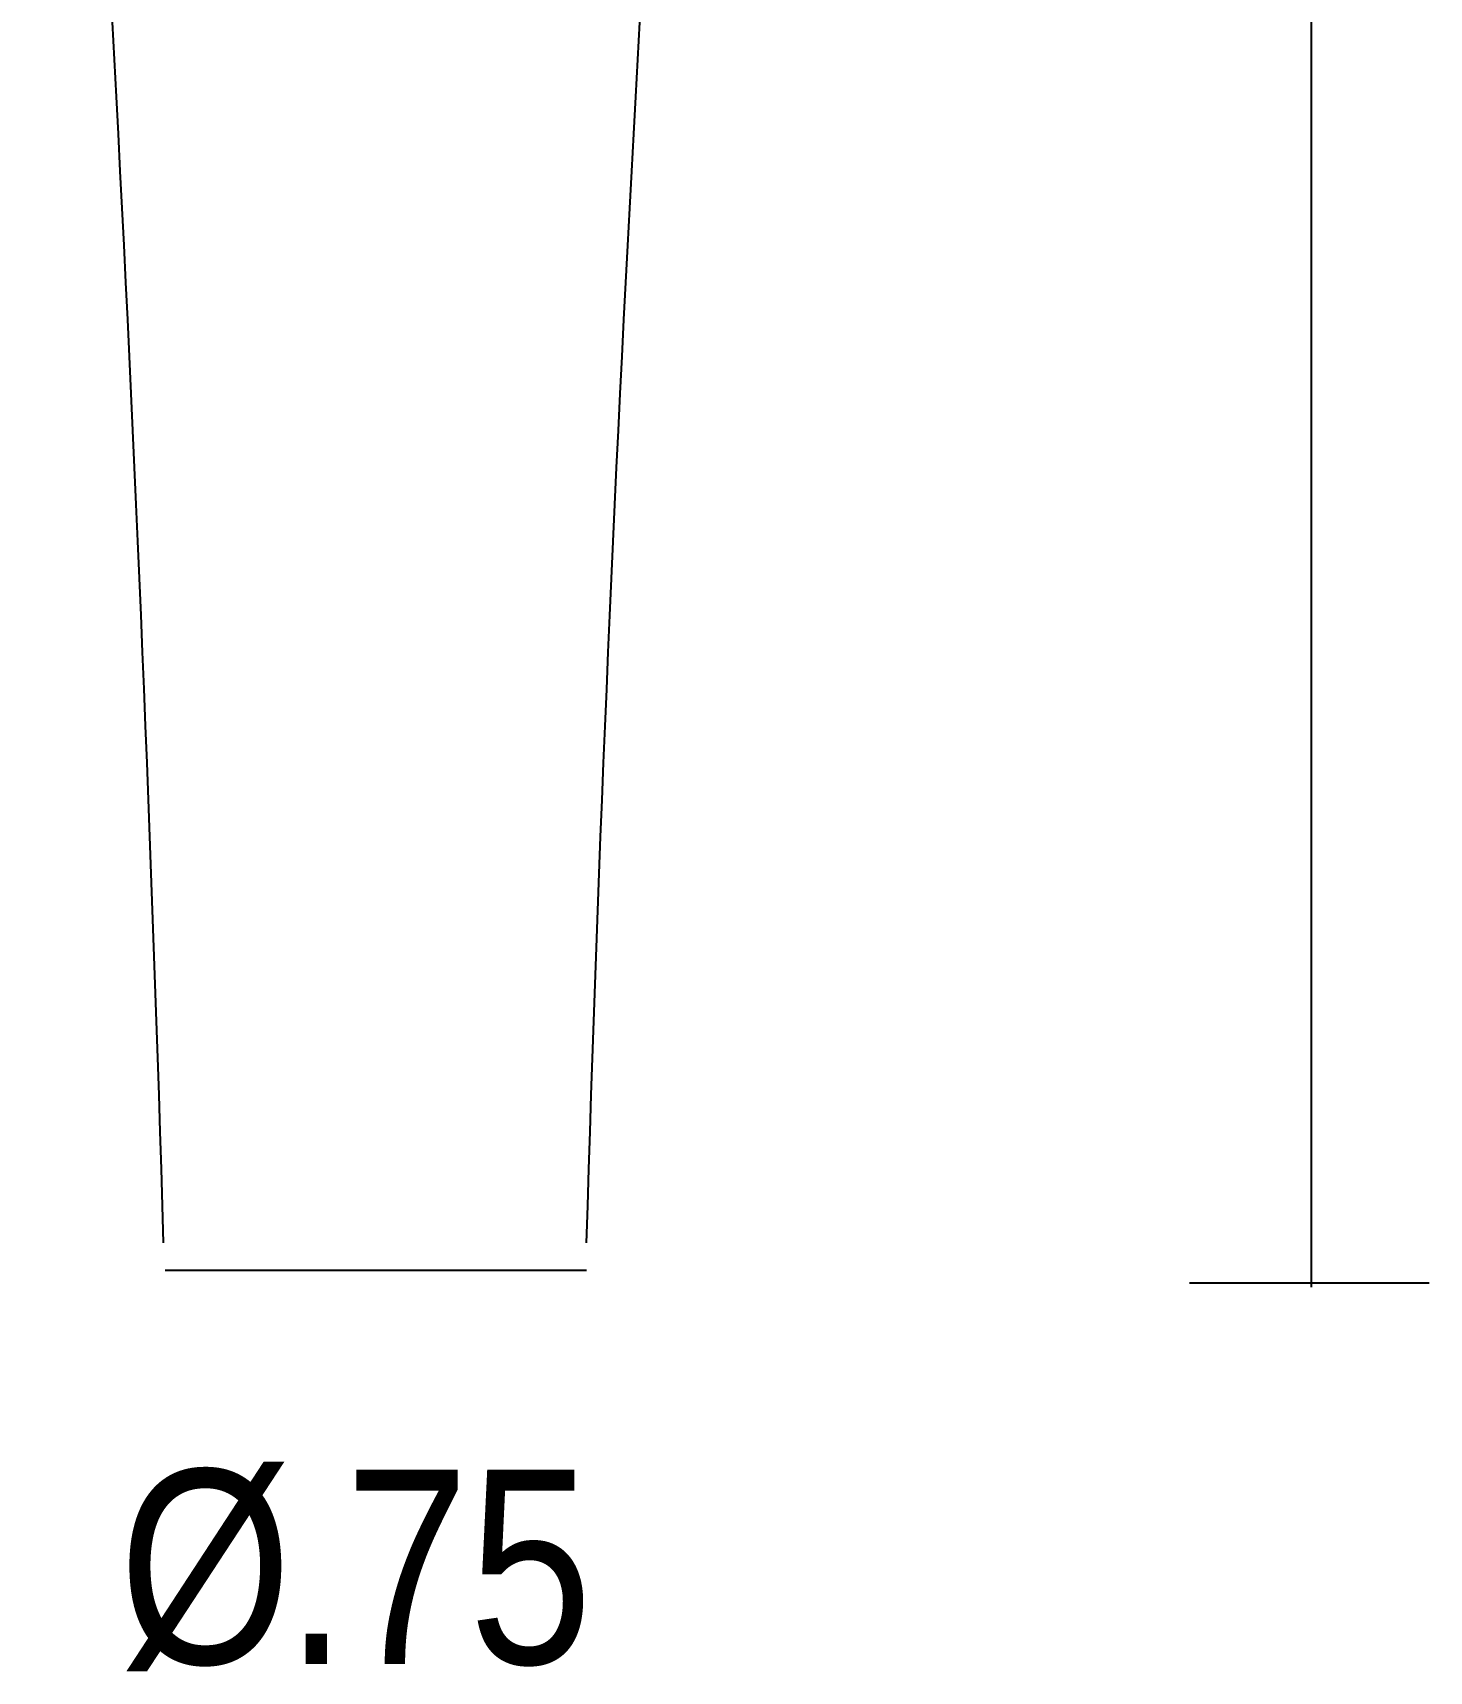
# Model space of a CAD drawing. Extents: x 6 to 175, y 6 to 277.
# Drawn here: x 95.2 to 158.5, y 67.3 to 141.6 of the extents above; entities that cross this region are included whole.
import ezdxf

# ---------------------------------------------------------------- set-up
doc = ezdxf.new("R2010")
doc.units = 0
doc.layers.add('LIVELLO_1', color=160, linetype='Continuous')
doc.styles.add('STD', font='txt')

# ---------------------------------------------------------------- blocks, each defined once
blk = doc.blocks.new('AI9-BLK1')
at = {"layer": 'LIVELLO_1', "color": 7}
for p, q in [((64.861, -55.398), (64.867, 87.836)), ((12.919, -54.619), (32.011, -54.619)), ((59.329, -55.199), (70.201, -55.199))]:
    blk.add_line(p, q, dxfattribs=at)
for points in [[(6.913, 55.48), (9.927, 17.519), (11.758, -17.61), (12.829, -53.38)], [(32.011, -53.38), (33.086, -17.646), (35.099, 17.556), (38.106, 55.48)]]:
    blk.add_open_spline(points, degree=3, dxfattribs=at)
at = {"layer": 'LIVELLO_1', "color": 7, "char_height": 8.80048, "attachment_point": 1, "style": 'STD'}
for s, insert in [('\\fArial Narrow|b0|i0;\\H8.8005;\\C7;Ø', (10.811, -63.66)), ('\\fArial Narrow|b0|i0;\\H8.8005;\\C7;75', (21.068, -63.66)), ('\\fArial Narrow|b0|i0;\\H8.8005;\\C7;.', (18.368, -63.66))]:
    blk.add_mtext(s, dxfattribs=dict(at, insert=insert))

msp = doc.modelspace()

# ---------------------------------------------------------------- block references
at = {"layer": 'LIVELLO_1', "color": 7}
msp.add_blockref('AI9-BLK1', (88.324325, 140.123144), dxfattribs=at)

doc.saveas('drawing.dxf')
